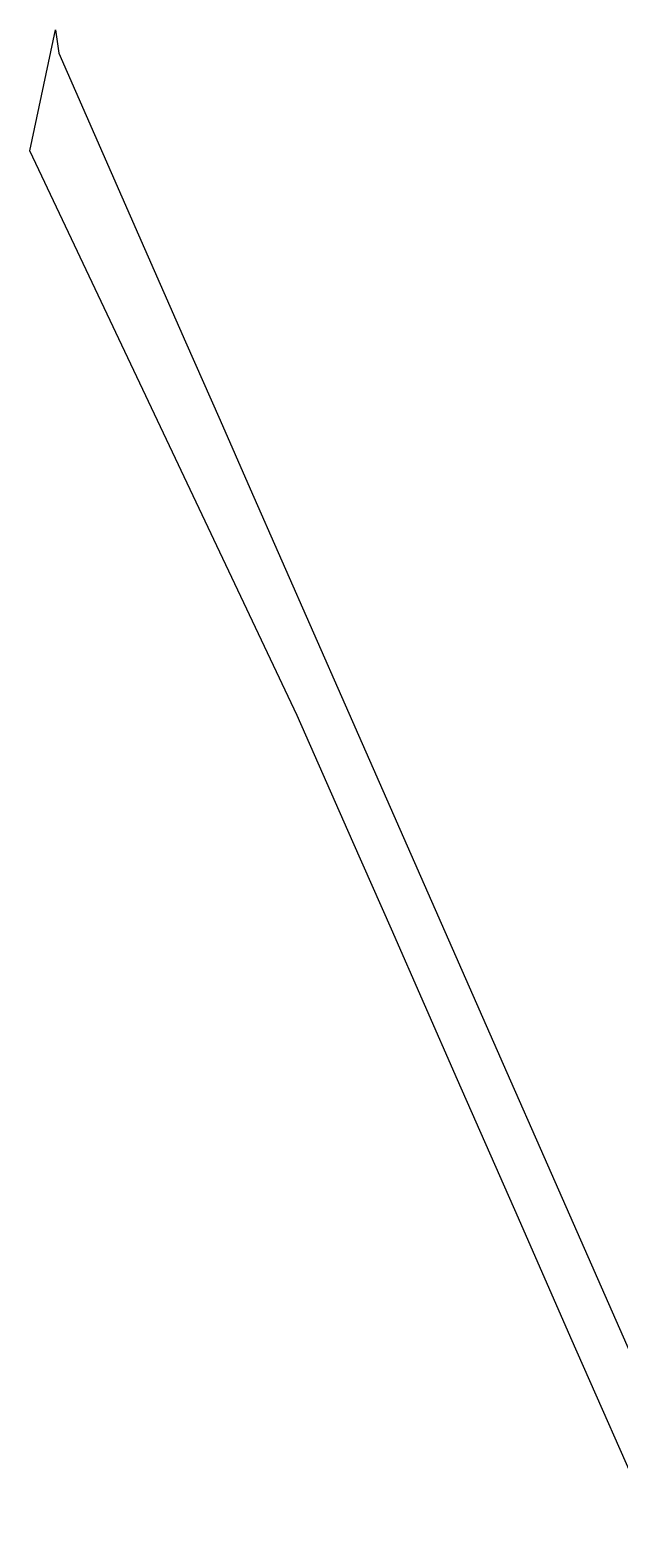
# Model space of a CAD drawing. Header units: metres. Extents: x 7542702 to 7555152, y 5804026 to 5815503.
# Drawn here: x 7549670 to 7549768, y 5806187.9 to 5806436.7 of the extents above; entities that cross this region are included whole.
import ezdxf

# ---------------------------------------------------------------- set-up
doc = ezdxf.new("R2010")
doc.units = ezdxf.units.M
doc.layers.add('Dzialki', color=165, linetype='Continuous')

msp = doc.modelspace()

# ---------------------------------------------------------------- linework, layer by layer
at = {"layer": 'Dzialki'}
for p, q in [((7549670.02, 5806416.57), (7549674.28, 5806436.66)), ((7549674.28, 5806436.66), (7549674.8, 5806432.79)), ((7549674.8, 5806432.79), (7549688.07, 5806402.59)), ((7549714.48, 5806322.66), (7549670.02, 5806416.57)), ((7549688.07, 5806402.59), (7549695.89, 5806384.81)), ((7549695.89, 5806384.81), (7549701.63, 5806371.76)), ((7549701.63, 5806371.76), (7549706.66, 5806360.32)), ((7549706.66, 5806360.32), (7549722.44, 5806324.43)), ((7549722.44, 5806324.43), (7549749.94, 5806261.89)), ((7549723.72, 5806301.65), (7549714.48, 5806322.66)), ((7549730.11, 5806287.12), (7549723.72, 5806301.65)), ((7549741.12, 5806262.08), (7549730.11, 5806287.12)), ((7549751.24, 5806239.06), (7549741.12, 5806262.08)), ((7549749.94, 5806261.89), (7549754.86, 5806250.69)), ((7549754.86, 5806250.69), (7549772.92, 5806209.63)), ((7549759.98, 5806219.18), (7549751.24, 5806239.06)), ((7549773.76, 5806187.86), (7549759.98, 5806219.18))]:
    msp.add_line(p, q, dxfattribs=at)

doc.saveas('drawing.dxf')
